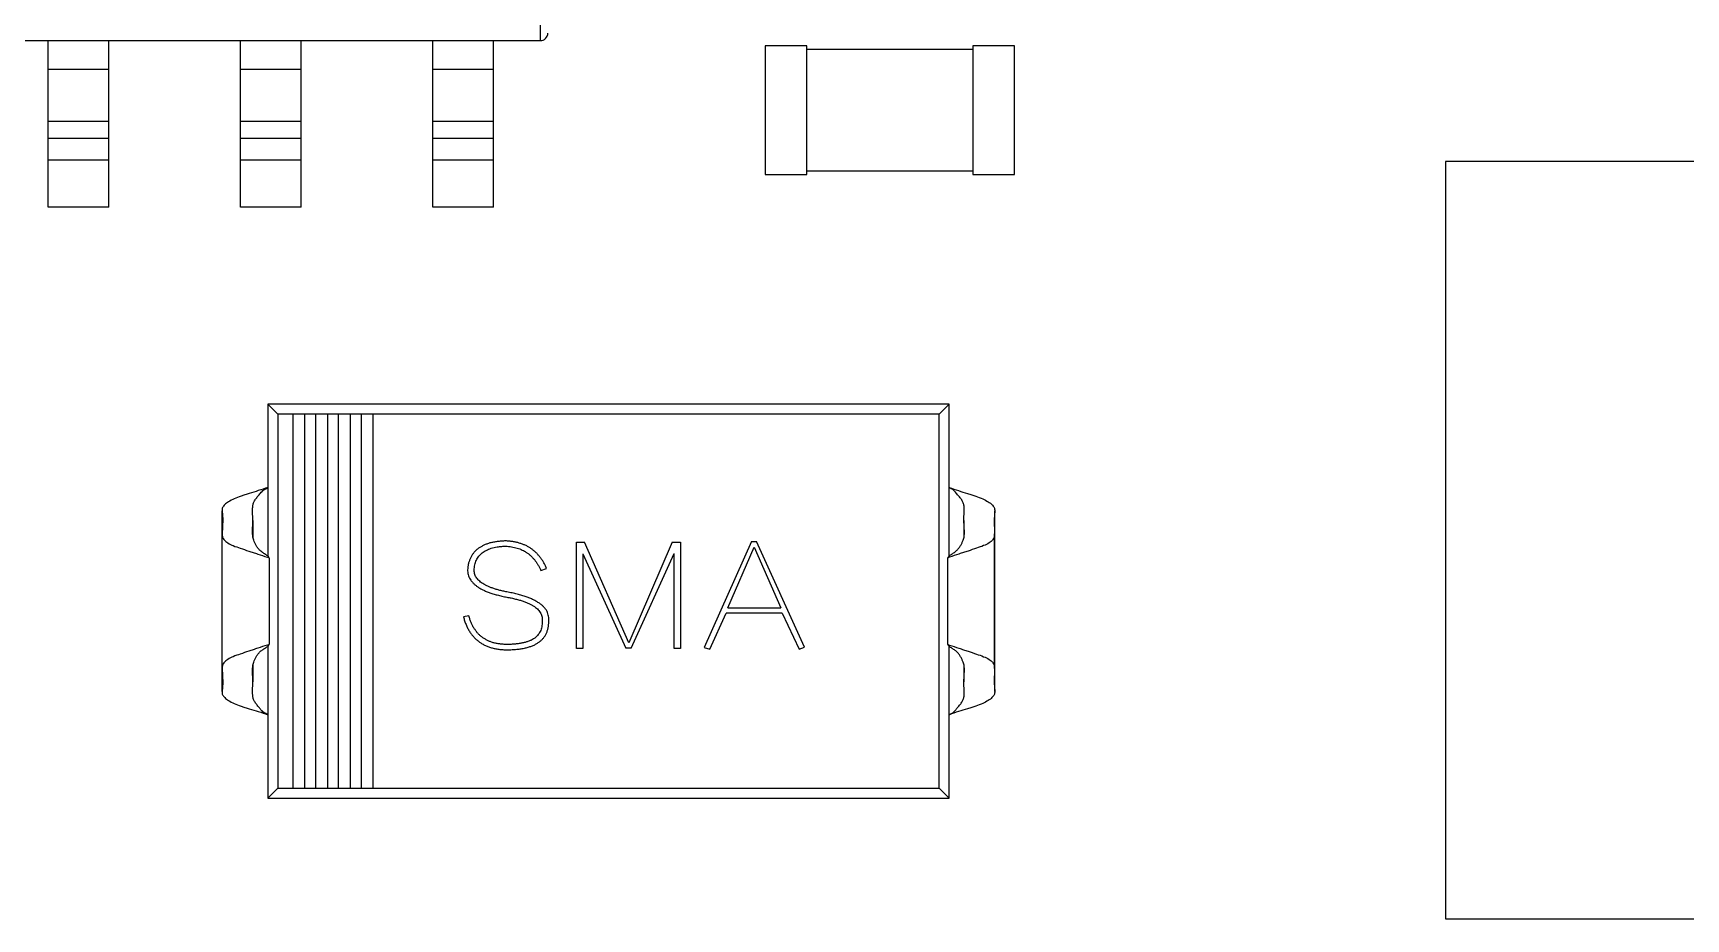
# Model space of a CAD drawing. Header units: inches. Extents: x -36 to 490, y -51 to 98.
# Drawn here: x 359.36 to 370.28, y 11.9 to 17.75 of the extents above; entities that cross this region are included whole.
import ezdxf

# ---------------------------------------------------------------- set-up
doc = ezdxf.new("R2010")
doc.units = ezdxf.units.IN
doc.header["$LTSCALE"] = 1.21
doc.header["$MEASUREMENT"] = 0
doc.layers.get('0').update_dxf_attribs({"linetype": 'CONTINUOUS'})

msp = doc.modelspace()

# ---------------------------------------------------------------- linework, layer by layer
at = {"color": 7, "linetype": 'Continuous'}
for p, q in [((362.711, 21.699), (362.711, 17.699)), ((357.811, 17.699), (362.711, 17.699)), ((359.461, 16.599), (359.461, 17.699)), ((359.861, 16.599), (359.861, 17.699)), ((360.731, 16.599), (360.731, 17.699)), ((361.131, 16.599), (361.131, 17.699)), ((362.001, 16.599), (362.001, 17.699)), ((362.401, 16.599), (362.401, 17.699)), ((364.197, 17.665), (364.197, 16.815)), ((364.472, 17.665), (364.197, 17.665)), ((364.472, 16.815), (364.472, 17.665)), ((365.568, 17.64), (364.472, 17.64)), ((365.568, 17.665), (365.568, 16.815)), ((365.843, 17.665), (365.568, 17.665)), ((365.843, 16.815), (365.843, 17.665)), ((359.861, 17.509), (359.461, 17.509)), ((361.131, 17.509), (360.731, 17.509)), ((362.401, 17.509), (362.001, 17.509)), ((359.461, 17.167), (359.861, 17.167)), ((360.731, 17.167), (361.131, 17.167)), ((362.001, 17.167), (362.401, 17.167)), ((359.461, 17.055), (359.861, 17.055)), ((360.731, 17.055), (361.131, 17.055)), ((362.001, 17.055), (362.401, 17.055)), ((359.861, 16.909), (359.461, 16.909)), ((361.131, 16.909), (360.731, 16.909)), ((362.401, 16.909), (362.001, 16.909)), ((364.197, 16.815), (364.472, 16.815)), ((364.472, 16.84), (365.568, 16.84)), ((365.568, 16.815), (365.843, 16.815)), ((368.69, 16.901), (368.69, 11.901)), ((370.94, 16.901), (368.69, 16.901)), ((359.861, 16.599), (359.461, 16.599)), ((361.131, 16.599), (360.731, 16.599)), ((362.401, 16.599), (362.001, 16.599)), ((360.911, 15.299), (360.911, 14.298)), ((360.977, 15.233), (360.911, 15.299)), ((365.411, 15.299), (360.911, 15.299)), ((365.345, 15.233), (365.411, 15.299)), ((365.411, 14.298), (365.411, 15.299)), ((360.977, 15.233), (360.977, 12.765)), ((365.345, 15.233), (360.977, 15.233)), ((361.077, 15.233), (361.077, 12.765)), ((361.157, 12.765), (361.157, 15.233)), ((361.227, 15.233), (361.227, 12.765)), ((361.307, 12.765), (361.307, 15.233)), ((361.377, 15.233), (361.377, 12.765)), ((361.457, 12.765), (361.457, 15.233)), ((361.527, 15.233), (361.527, 12.765)), ((361.607, 12.765), (361.607, 15.233)), ((365.345, 12.765), (365.345, 15.233)), ((360.609, 13.403), (360.609, 14.594)), ((360.609, 14.594), (360.614, 14.537)), ((360.614, 14.537), (360.61, 14.444)), ((360.812, 14.532), (360.81, 14.599)), ((360.81, 14.451), (360.812, 14.532)), ((360.812, 14.532), (360.812, 14.422)), ((365.509, 14.532), (365.511, 14.599)), ((365.509, 14.532), (365.509, 14.422)), ((365.512, 14.451), (365.509, 14.532)), ((365.713, 14.594), (365.708, 14.537)), ((365.708, 14.537), (365.712, 14.444)), ((365.713, 13.403), (365.713, 14.594)), ((360.61, 13.553), (360.61, 14.444)), ((360.812, 14.422), (360.81, 14.451)), ((365.51, 14.422), (365.512, 14.451)), ((365.712, 13.553), (365.712, 14.444)), ((362.95, 13.685), (362.95, 14.389)), ((362.95, 14.389), (363.004, 14.389)), ((362.993, 14.312), (362.993, 13.685)), ((362.993, 14.312), (363.275, 13.689)), ((363.295, 13.723), (363.004, 14.389)), ((363.583, 14.389), (363.295, 13.723)), ((363.312, 13.689), (363.595, 14.314)), ((363.583, 14.389), (363.638, 14.389)), ((363.595, 13.685), (363.595, 14.314)), ((363.638, 14.389), (363.638, 13.685)), ((364.107, 14.393), (363.793, 13.693)), ((363.949, 13.954), (364.124, 14.355)), ((364.107, 14.393), (364.14, 14.393)), ((364.124, 14.355), (364.299, 13.954)), ((364.456, 13.695), (364.14, 14.393)), ((360.911, 14.298), (360.921, 14.283)), ((360.921, 14.283), (360.921, 13.714)), ((362.714, 14.202), (362.753, 14.215)), ((365.411, 14.298), (365.401, 14.283)), ((365.401, 14.283), (365.401, 13.714)), ((362.24, 13.901), (362.203, 13.895)), ((363.83, 13.682), (363.939, 13.919)), ((364.309, 13.919), (363.939, 13.919)), ((363.949, 13.954), (364.299, 13.954)), ((364.309, 13.919), (364.421, 13.682)), ((360.921, 13.714), (360.911, 13.7)), ((360.911, 13.7), (360.911, 12.699)), ((362.993, 13.685), (362.95, 13.685)), ((363.312, 13.689), (363.275, 13.689)), ((363.638, 13.685), (363.595, 13.685)), ((363.793, 13.693), (363.83, 13.682)), ((364.421, 13.682), (364.456, 13.695)), ((365.401, 13.714), (365.411, 13.7)), ((365.411, 12.699), (365.411, 13.7)), ((360.61, 13.553), (360.614, 13.46)), ((360.81, 13.546), (360.812, 13.575)), ((360.812, 13.466), (360.81, 13.546)), ((360.812, 13.575), (360.812, 13.466)), ((365.509, 13.575), (365.509, 13.466)), ((365.509, 13.466), (365.512, 13.546)), ((365.512, 13.546), (365.51, 13.575)), ((365.712, 13.553), (365.708, 13.46)), ((360.614, 13.46), (360.609, 13.403)), ((360.81, 13.398), (360.812, 13.466)), ((365.511, 13.398), (365.509, 13.466)), ((365.708, 13.46), (365.713, 13.403)), ((360.977, 12.765), (360.911, 12.699)), ((360.911, 12.699), (365.411, 12.699)), ((360.977, 12.765), (365.345, 12.765)), ((365.345, 12.765), (365.411, 12.699)), ((368.69, 11.901), (403.24, 11.901))]:
    msp.add_line(p, q, dxfattribs=at)
for centre, radius, start, end in [((362.711, 17.749), 0.05, 270, 0), ((360.242, 12.411), 1.992, 70.0743, 70.4846), ((366.079, 12.411), 1.992, 109.5154, 109.9257), ((360.242, 15.586), 1.992, 289.5154, 289.9257), ((366.079, 15.586), 1.992, 250.0743, 250.4847)]:
    msp.add_arc(centre, radius, start, end, dxfattribs=at)
for points, knots in [([(360.911, 14.749), (360.89, 14.742), (360.85, 14.728), (360.799, 14.713), (360.761, 14.701), (360.728, 14.689), (360.691, 14.675), (360.659, 14.659), (360.639, 14.646), (360.628, 14.637), (360.619, 14.627), (360.613, 14.617), (360.609, 14.606), (360.609, 14.598), (360.609, 14.594)], [0, 0, 0, 0, 0.184742, 0.361915, 0.445247, 0.52349, 0.663349, 0.779478, 0.826972, 0.866992, 0.901891, 0.934398, 0.966598, 1, 1, 1, 1]), ([(360.81, 14.599), (360.81, 14.604), (360.811, 14.612), (360.812, 14.622), (360.813, 14.632), (360.815, 14.642), (360.819, 14.652), (360.824, 14.662), (360.831, 14.672), (360.838, 14.682), (360.846, 14.691), (360.855, 14.701), (360.864, 14.712), (360.873, 14.724), (360.885, 14.733), (360.898, 14.741), (360.906, 14.746), (360.911, 14.749)], [0, 0, 0, 0, 0.07654, 0.120712, 0.171871, 0.227869, 0.285204, 0.343184, 0.403849, 0.468263, 0.536271, 0.607414, 0.681208, 0.758137, 0.837841, 0.918765, 1, 1, 1, 1]), ([(365.411, 14.749), (365.431, 14.742), (365.472, 14.728), (365.522, 14.713), (365.561, 14.701), (365.594, 14.689), (365.631, 14.675), (365.663, 14.659), (365.683, 14.646), (365.694, 14.637), (365.703, 14.627), (365.709, 14.617), (365.712, 14.606), (365.713, 14.598), (365.713, 14.594)], [0, 0, 0, 0, 0.184742, 0.361915, 0.445247, 0.52349, 0.663349, 0.779478, 0.826972, 0.866992, 0.901891, 0.934398, 0.966598, 1, 1, 1, 1]), ([(365.511, 14.599), (365.511, 14.604), (365.511, 14.612), (365.51, 14.622), (365.509, 14.632), (365.507, 14.642), (365.503, 14.652), (365.497, 14.662), (365.491, 14.672), (365.484, 14.682), (365.476, 14.691), (365.467, 14.701), (365.458, 14.712), (365.449, 14.724), (365.437, 14.733), (365.424, 14.741), (365.415, 14.746), (365.411, 14.749)], [0, 0, 0, 0, 0.07654, 0.120712, 0.171871, 0.227869, 0.285204, 0.343184, 0.403849, 0.468263, 0.536271, 0.607414, 0.681208, 0.758137, 0.837841, 0.918765, 1, 1, 1, 1]), ([(360.61, 14.444), (360.61, 14.437), (360.611, 14.421), (360.622, 14.404), (360.634, 14.392), (360.653, 14.378), (360.686, 14.363), (360.732, 14.347), (360.777, 14.332), (360.815, 14.32), (360.856, 14.306), (360.887, 14.296), (360.908, 14.288)], [0, 0, 0, 0, 0.062708, 0.128177, 0.166817, 0.21184, 0.325503, 0.46815, 0.633904, 0.722912, 0.814132, 1, 1, 1, 1]), ([(360.911, 14.298), (360.904, 14.302), (360.89, 14.31), (360.871, 14.324), (360.856, 14.337), (360.846, 14.348), (360.838, 14.36), (360.83, 14.375), (360.822, 14.392), (360.816, 14.408), (360.813, 14.417), (360.812, 14.422)], [0, 0, 0, 0, 0.146675, 0.291319, 0.433235, 0.503117, 0.57182, 0.701471, 0.816064, 0.91511, 1, 1, 1, 1]), ([(365.411, 14.298), (365.418, 14.302), (365.431, 14.31), (365.451, 14.324), (365.465, 14.337), (365.475, 14.348), (365.484, 14.36), (365.492, 14.375), (365.5, 14.392), (365.506, 14.408), (365.509, 14.417), (365.51, 14.422)], [0, 0, 0, 0, 0.146675, 0.291319, 0.433235, 0.503117, 0.57182, 0.701471, 0.816064, 0.91511, 1, 1, 1, 1]), ([(365.712, 14.444), (365.712, 14.437), (365.71, 14.421), (365.7, 14.404), (365.688, 14.392), (365.669, 14.378), (365.636, 14.363), (365.589, 14.347), (365.545, 14.332), (365.506, 14.32), (365.465, 14.306), (365.435, 14.296), (365.414, 14.288)], [0, 0, 0, 0, 0.062708, 0.128177, 0.166817, 0.211839, 0.325503, 0.46815, 0.633903, 0.722912, 0.814132, 1, 1, 1, 1]), ([(362.481, 14.396), (362.472, 14.396), (362.454, 14.395), (362.427, 14.392), (362.403, 14.388), (362.379, 14.383), (362.358, 14.376), (362.338, 14.368), (362.32, 14.358), (362.303, 14.348), (362.288, 14.336), (362.275, 14.322), (362.264, 14.308), (362.254, 14.292), (362.246, 14.274), (362.239, 14.256), (362.234, 14.236), (362.232, 14.222), (362.232, 14.215)], [0, 0, 0, 0, 0.082067, 0.159751, 0.232936, 0.302303, 0.368195, 0.430503, 0.489833, 0.54708, 0.602834, 0.657184, 0.711354, 0.765822, 0.821144, 0.878279, 0.937705, 1, 1, 1, 1]), ([(362.275, 14.213), (362.275, 14.219), (362.277, 14.23), (362.28, 14.247), (362.286, 14.262), (362.292, 14.276), (362.3, 14.289), (362.31, 14.301), (362.321, 14.312), (362.333, 14.322), (362.347, 14.33), (362.362, 14.338), (362.378, 14.345), (362.396, 14.35), (362.416, 14.355), (362.436, 14.358), (362.458, 14.361), (362.474, 14.361), (362.481, 14.362)], [0, 0, 0, 0, 0.061582, 0.119842, 0.176361, 0.231346, 0.285272, 0.338807, 0.392967, 0.448494, 0.505935, 0.565352, 0.628127, 0.694382, 0.764337, 0.838178, 0.916653, 1, 1, 1, 1]), ([(362.753, 14.215), (362.75, 14.222), (362.744, 14.236), (362.733, 14.255), (362.721, 14.274), (362.708, 14.291), (362.695, 14.307), (362.68, 14.322), (362.665, 14.335), (362.648, 14.347), (362.631, 14.358), (362.612, 14.368), (362.593, 14.375), (362.572, 14.382), (362.551, 14.388), (362.529, 14.392), (362.505, 14.395), (362.49, 14.396), (362.481, 14.396)], [0, 0, 0, 0, 0.066978, 0.131904, 0.195008, 0.256659, 0.316973, 0.376293, 0.43498, 0.493631, 0.5527, 0.612422, 0.67281, 0.734508, 0.797696, 0.863131, 0.930194, 1, 1, 1, 1]), ([(362.481, 14.362), (362.488, 14.361), (362.502, 14.36), (362.521, 14.358), (362.54, 14.354), (362.558, 14.349), (362.576, 14.344), (362.592, 14.336), (362.608, 14.328), (362.623, 14.318), (362.637, 14.308), (362.651, 14.296), (362.663, 14.283), (362.675, 14.269), (362.686, 14.254), (362.696, 14.238), (362.706, 14.221), (362.711, 14.208), (362.714, 14.202)], [0, 0, 0, 0, 0.068456, 0.134604, 0.19911, 0.261579, 0.322828, 0.382776, 0.442057, 0.50086, 0.559858, 0.61901, 0.678971, 0.739769, 0.802076, 0.866222, 0.932114, 1, 1, 1, 1]), ([(362.232, 14.215), (362.231, 14.209), (362.231, 14.198), (362.233, 14.182), (362.237, 14.166), (362.243, 14.151), (362.252, 14.137), (362.263, 14.123), (362.276, 14.11), (362.291, 14.098), (362.308, 14.086), (362.328, 14.075), (362.349, 14.065), (362.373, 14.056), (362.399, 14.047), (362.428, 14.039), (362.458, 14.031), (362.479, 14.027), (362.49, 14.025)], [0, 0, 0, 0, 0.048367, 0.095175, 0.141634, 0.187535, 0.234819, 0.284182, 0.336151, 0.391399, 0.450438, 0.513685, 0.581988, 0.654823, 0.732856, 0.816495, 0.905527, 1, 1, 1, 1]), ([(362.491, 14.06), (362.482, 14.061), (362.464, 14.065), (362.439, 14.071), (362.415, 14.078), (362.393, 14.085), (362.373, 14.093), (362.355, 14.101), (362.338, 14.11), (362.324, 14.119), (362.311, 14.129), (362.3, 14.14), (362.291, 14.151), (362.284, 14.162), (362.279, 14.174), (362.275, 14.187), (362.274, 14.2), (362.274, 14.209), (362.275, 14.213)], [0, 0, 0, 0, 0.096367, 0.186949, 0.272094, 0.35117, 0.425399, 0.49423, 0.558107, 0.617376, 0.672186, 0.72364, 0.772405, 0.818534, 0.863705, 0.908053, 0.953467, 1, 1, 1, 1]), ([(362.49, 14.025), (362.5, 14.023), (362.519, 14.02), (362.547, 14.013), (362.573, 14.006), (362.597, 13.999), (362.619, 13.991), (362.639, 13.982), (362.656, 13.973), (362.672, 13.963), (362.686, 13.953), (362.697, 13.942), (362.707, 13.931), (362.715, 13.918), (362.72, 13.906), (362.724, 13.892), (362.725, 13.879), (362.724, 13.869), (362.724, 13.865)], [0, 0, 0, 0, 0.098011, 0.1905, 0.276318, 0.356845, 0.431568, 0.500798, 0.564748, 0.623957, 0.678828, 0.729846, 0.777674, 0.822959, 0.86699, 0.910413, 0.954416, 1, 1, 1, 1]), ([(362.767, 13.865), (362.768, 13.871), (362.768, 13.882), (362.766, 13.899), (362.762, 13.915), (362.756, 13.931), (362.746, 13.946), (362.735, 13.96), (362.721, 13.973), (362.705, 13.985), (362.686, 13.997), (362.665, 14.008), (362.642, 14.019), (362.617, 14.028), (362.589, 14.037), (362.558, 14.046), (362.525, 14.053), (362.503, 14.057), (362.491, 14.06)], [0, 0, 0, 0, 0.047251, 0.09256, 0.137243, 0.18231, 0.228438, 0.277142, 0.328389, 0.383409, 0.442611, 0.506319, 0.574736, 0.648664, 0.727902, 0.812739, 0.903346, 1, 1, 1, 1]), ([(362.203, 13.895), (362.206, 13.886), (362.211, 13.869), (362.22, 13.844), (362.231, 13.821), (362.243, 13.8), (362.256, 13.78), (362.271, 13.762), (362.287, 13.746), (362.304, 13.732), (362.323, 13.719), (362.343, 13.708), (362.365, 13.699), (362.388, 13.691), (362.412, 13.685), (362.437, 13.681), (362.464, 13.678), (362.482, 13.678), (362.491, 13.678)], [0, 0, 0, 0, 0.069687, 0.136615, 0.200798, 0.262449, 0.322611, 0.381288, 0.438983, 0.496441, 0.553961, 0.611781, 0.671154, 0.732111, 0.795108, 0.860277, 0.928577, 1, 1, 1, 1]), ([(362.491, 13.713), (362.483, 13.713), (362.467, 13.713), (362.444, 13.716), (362.421, 13.719), (362.4, 13.724), (362.38, 13.731), (362.362, 13.739), (362.344, 13.749), (362.328, 13.76), (362.312, 13.772), (362.298, 13.786), (362.286, 13.802), (362.274, 13.819), (362.263, 13.837), (362.254, 13.857), (362.246, 13.878), (362.242, 13.893), (362.24, 13.901)], [0, 0, 0, 0, 0.071824, 0.140431, 0.206056, 0.269558, 0.330762, 0.389837, 0.448508, 0.505867, 0.562972, 0.620639, 0.679145, 0.738892, 0.800601, 0.864319, 0.930632, 1, 1, 1, 1]), ([(362.724, 13.865), (362.724, 13.858), (362.724, 13.847), (362.721, 13.829), (362.717, 13.813), (362.711, 13.798), (362.703, 13.784), (362.693, 13.772), (362.681, 13.76), (362.667, 13.75), (362.652, 13.741), (362.634, 13.734), (362.615, 13.727), (362.594, 13.722), (362.571, 13.718), (362.546, 13.715), (362.519, 13.713), (362.501, 13.713), (362.491, 13.713)], [0, 0, 0, 0, 0.058061, 0.113181, 0.165793, 0.216532, 0.266663, 0.317011, 0.368241, 0.421874, 0.478623, 0.538367, 0.602804, 0.671438, 0.745475, 0.824819, 0.909328, 1, 1, 1, 1]), ([(362.491, 13.678), (362.503, 13.678), (362.524, 13.678), (362.555, 13.681), (362.585, 13.684), (362.612, 13.689), (362.636, 13.696), (362.659, 13.704), (362.68, 13.713), (362.698, 13.724), (362.714, 13.737), (362.729, 13.751), (362.741, 13.766), (362.75, 13.783), (362.758, 13.802), (362.763, 13.821), (362.767, 13.843), (362.767, 13.857), (362.767, 13.865)], [0, 0, 0, 0, 0.088387, 0.171319, 0.248615, 0.32127, 0.38901, 0.452401, 0.512023, 0.568461, 0.622405, 0.674397, 0.725798, 0.777095, 0.829411, 0.883356, 0.940195, 1, 1, 1, 1]), ([(360.908, 13.709), (360.887, 13.702), (360.856, 13.691), (360.815, 13.678), (360.777, 13.665), (360.732, 13.65), (360.686, 13.634), (360.653, 13.619), (360.634, 13.606), (360.622, 13.593), (360.611, 13.576), (360.61, 13.561), (360.61, 13.553)], [0, 0, 0, 0, 0.185867, 0.277087, 0.366095, 0.531848, 0.674494, 0.788157, 0.833179, 0.871819, 0.937288, 1, 1, 1, 1]), ([(360.812, 13.575), (360.813, 13.58), (360.816, 13.59), (360.822, 13.605), (360.83, 13.622), (360.838, 13.637), (360.846, 13.649), (360.856, 13.661), (360.871, 13.674), (360.89, 13.687), (360.904, 13.696), (360.911, 13.699)], [0, 0, 0, 0, 0.084745, 0.18365, 0.298141, 0.427768, 0.496514, 0.566433, 0.708455, 0.853206, 1, 1, 1, 1]), ([(365.51, 13.575), (365.509, 13.58), (365.506, 13.59), (365.5, 13.605), (365.492, 13.622), (365.484, 13.637), (365.476, 13.649), (365.466, 13.661), (365.451, 13.674), (365.431, 13.687), (365.418, 13.696), (365.411, 13.699)], [0, 0, 0, 0, 0.084745, 0.18365, 0.298141, 0.427768, 0.496514, 0.566433, 0.708455, 0.853206, 1, 1, 1, 1]), ([(365.414, 13.709), (365.435, 13.702), (365.465, 13.691), (365.506, 13.678), (365.545, 13.665), (365.589, 13.65), (365.636, 13.634), (365.669, 13.619), (365.688, 13.606), (365.7, 13.593), (365.71, 13.576), (365.712, 13.561), (365.712, 13.553)], [0, 0, 0, 0, 0.185867, 0.277087, 0.366094, 0.531847, 0.674494, 0.788157, 0.833179, 0.871819, 0.937288, 1, 1, 1, 1]), ([(360.609, 13.403), (360.609, 13.399), (360.609, 13.391), (360.613, 13.38), (360.619, 13.37), (360.628, 13.361), (360.639, 13.351), (360.659, 13.338), (360.691, 13.322), (360.728, 13.308), (360.761, 13.296), (360.799, 13.284), (360.85, 13.27), (360.89, 13.256), (360.911, 13.249)], [0, 0, 0, 0, 0.033402, 0.065602, 0.09811, 0.133008, 0.173028, 0.220521, 0.33665, 0.476509, 0.554752, 0.638085, 0.815258, 1, 1, 1, 1]), ([(360.911, 13.249), (360.906, 13.251), (360.898, 13.256), (360.885, 13.264), (360.875, 13.272), (360.868, 13.279), (360.863, 13.285), (360.859, 13.291), (360.853, 13.298), (360.846, 13.306), (360.838, 13.316), (360.831, 13.326), (360.824, 13.335), (360.819, 13.345), (360.815, 13.355), (360.813, 13.365), (360.812, 13.375), (360.811, 13.386), (360.81, 13.393), (360.81, 13.398)], [0, 0, 0, 0, 0.08115, 0.16226, 0.242071, 0.280808, 0.318872, 0.356261, 0.392884, 0.463928, 0.531916, 0.596311, 0.656974, 0.714851, 0.772263, 0.828112, 0.879348, 0.923567, 1, 1, 1, 1]), ([(365.713, 13.403), (365.713, 13.399), (365.712, 13.391), (365.709, 13.38), (365.703, 13.37), (365.694, 13.361), (365.683, 13.351), (365.663, 13.338), (365.631, 13.322), (365.594, 13.308), (365.561, 13.296), (365.522, 13.284), (365.472, 13.27), (365.431, 13.256), (365.411, 13.249)], [0, 0, 0, 0, 0.033402, 0.065602, 0.09811, 0.133008, 0.173028, 0.220521, 0.33665, 0.476509, 0.554752, 0.638085, 0.815258, 1, 1, 1, 1]), ([(365.411, 13.249), (365.415, 13.251), (365.424, 13.256), (365.437, 13.264), (365.447, 13.272), (365.454, 13.279), (365.458, 13.285), (365.463, 13.291), (365.468, 13.298), (365.476, 13.306), (365.484, 13.316), (365.491, 13.326), (365.497, 13.335), (365.503, 13.345), (365.507, 13.355), (365.509, 13.365), (365.51, 13.375), (365.511, 13.386), (365.511, 13.393), (365.511, 13.398)], [0, 0, 0, 0, 0.08115, 0.16226, 0.242071, 0.280808, 0.318872, 0.356261, 0.392884, 0.463928, 0.531916, 0.596311, 0.656974, 0.714851, 0.772263, 0.828112, 0.879348, 0.923567, 1, 1, 1, 1])]:
    msp.add_open_spline(points, degree=3, knots=knots, dxfattribs=at)

doc.saveas('drawing.dxf')
